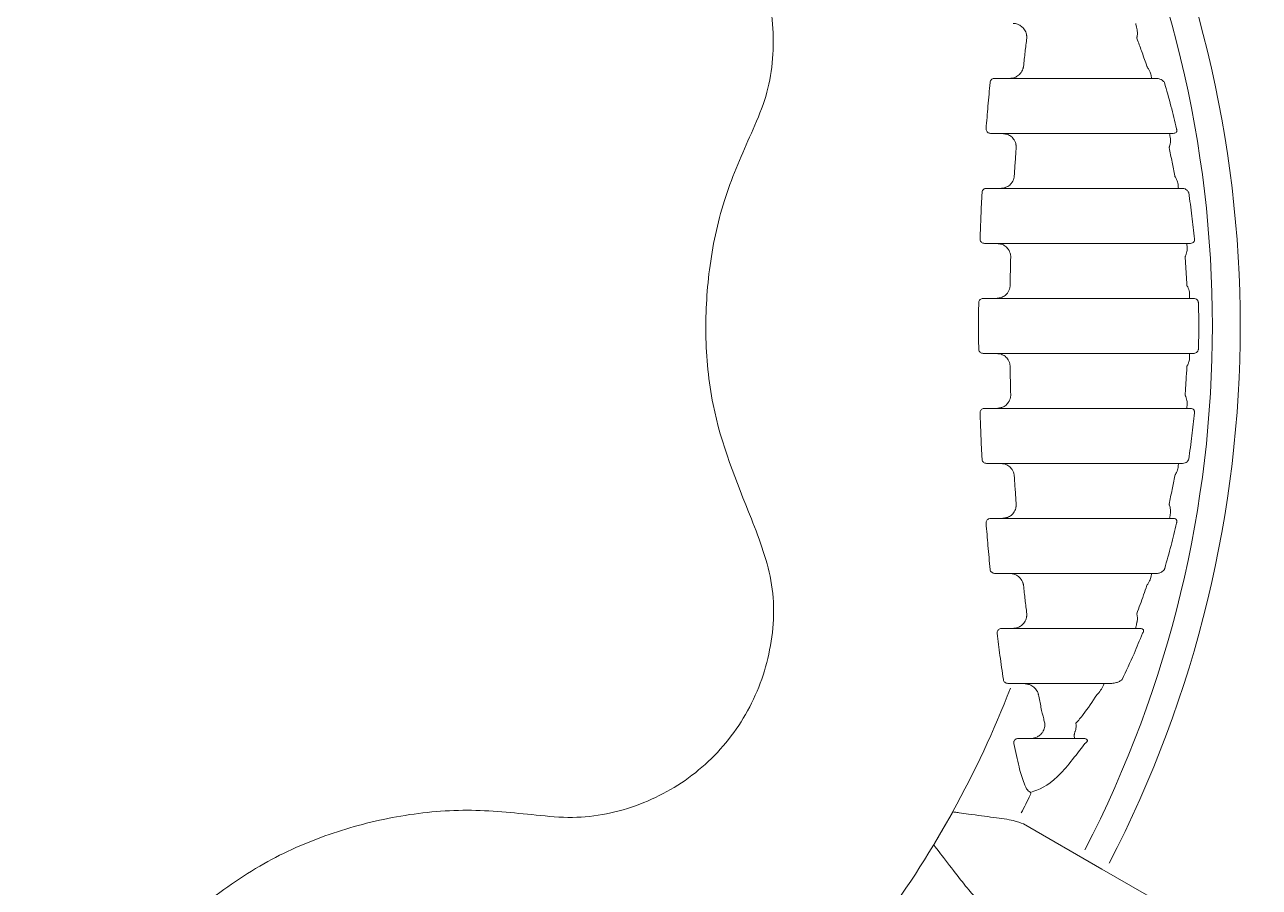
# Model space of a CAD drawing. Extents: x 1075 to 1144, y 510 to 635.
# Drawn here: x 1111.396 to 1112.799, y 579.728 to 580.708 of the extents above; entities that cross this region are included whole.
import ezdxf

# ---------------------------------------------------------------- set-up
doc = ezdxf.new("R2010")
doc.units = 0
doc.header["$MEASUREMENT"] = 0
doc.layers.add('1', color=4, linetype='Continuous')

# ---------------------------------------------------------------- blocks, each defined once
blk = doc.blocks.new('FROG')
at = {"layer": '1', "color": 3, "lineweight": 5}
for p, q in [((1.0565, -0.2188), (1.0428, -0.2188)), ((1.0646, -0.2813), (1.2258, -0.2813)), ((1.0683, -0.3438), (1.0553, -0.3438)), ((1.081, -0.4063), (1.1721, -0.4063)), ((1.1387, -0.4688), (1.088, -0.4688)), ((0.9891, -0.571), (0.9991, -0.5537)), ((0.9791, -0.5883), (0.9891, -0.571)), ((1.0802, -0.5659), (1.1692, -0.6173)), ((1.1692, -0.6173), (1.2528, -0.6656))]:
    blk.add_line(p, q, dxfattribs=at)
at = {"layer": '1', "color": 3, "lineweight": 5, "flags": 128}
for points in [[(1.0646, 0.2812), (1.0624, 0.2812), (1.0603, 0.2812), (1.0581, 0.2812), (1.056, 0.2812), (1.0538, 0.2812), (1.0517, 0.2812), (1.0495, 0.2812), (1.0474, 0.2812)], [(1.2258, 0.2812), (1.1917, 0.2812), (1.161, 0.2812), (1.1342, 0.2812), (1.1115, 0.2812), (1.093, 0.2812), (1.0789, 0.2812), (1.0694, 0.2812), (1.0646, 0.2812)], [(1.0428, 0.2187), (1.0445, 0.2187), (1.0462, 0.2187), (1.0479, 0.2187), (1.0496, 0.2187), (1.0513, 0.2187), (1.0531, 0.2187), (1.0548, 0.2187), (1.0565, 0.2187)], [(1.0565, 0.2187), (1.0614, 0.2187), (1.0721, 0.2187), (1.0884, 0.2187), (1.1102, 0.2187), (1.1372, 0.2187), (1.1691, 0.2187), (1.2056, 0.2187), (1.2462, 0.2187)], [(1.0543, 0.1562), (1.0523, 0.1562), (1.0503, 0.1562), (1.0483, 0.1562), (1.0462, 0.1562), (1.0442, 0.1562), (1.0422, 0.1562), (1.0401, 0.1562), (1.0381, 0.1562)], [(1.2562, 0.1562), (1.2128, 0.1562), (1.1738, 0.1562), (1.1397, 0.1562), (1.1109, 0.1562), (1.0877, 0.1562), (1.0704, 0.1562), (1.0593, 0.1562), (1.0543, 0.1562)], [(1.0359, 0.0937), (1.0377, 0.0937), (1.0395, 0.0937), (1.0413, 0.0937), (1.0431, 0.0937), (1.0449, 0.0937), (1.0467, 0.0937), (1.0485, 0.0937), (1.0504, 0.0937)], [(1.0504, 0.0937), (1.0552, 0.0937), (1.0669, 0.0937), (1.0853, 0.0937), (1.1101, 0.0937), (1.1409, 0.0937), (1.1775, 0.0937), (1.2193, 0.0937), (1.2658, 0.0937)], [(1.0496, 0.0312), (1.0477, 0.0312), (1.0458, 0.0312), (1.0439, 0.0312), (1.042, 0.0312), (1.0401, 0.0312), (1.0382, 0.0312), (1.0362, 0.0312), (1.0343, 0.0312)], [(1.269, 0.0312), (1.2216, 0.0312), (1.179, 0.0312), (1.1417, 0.0312), (1.1102, 0.0312), (1.085, 0.0312), (1.0664, 0.0312), (1.0545, 0.0312), (1.0496, 0.0312)], [(1.0343, -0.0313), (1.0362, -0.0313), (1.0382, -0.0313), (1.0401, -0.0313), (1.042, -0.0313), (1.0439, -0.0313), (1.0458, -0.0313), (1.0477, -0.0313), (1.0496, -0.0313)], [(1.0496, -0.0313), (1.0545, -0.0313), (1.0664, -0.0313), (1.085, -0.0313), (1.1102, -0.0313), (1.1417, -0.0313), (1.179, -0.0313), (1.2216, -0.0313), (1.269, -0.0313)], [(1.0504, -0.0938), (1.0485, -0.0938), (1.0467, -0.0938), (1.0449, -0.0938), (1.0431, -0.0938), (1.0413, -0.0938), (1.0395, -0.0938), (1.0377, -0.0938), (1.0359, -0.0938)], [(1.2658, -0.0938), (1.2193, -0.0938), (1.1775, -0.0938), (1.1409, -0.0938), (1.1101, -0.0938), (1.0853, -0.0938), (1.0669, -0.0938), (1.0552, -0.0938), (1.0504, -0.0938)], [(1.0381, -0.1563), (1.0401, -0.1563), (1.0422, -0.1563), (1.0442, -0.1563), (1.0462, -0.1563), (1.0483, -0.1563), (1.0503, -0.1563), (1.0523, -0.1563), (1.0543, -0.1563)], [(1.0543, -0.1563), (1.0593, -0.1563), (1.0704, -0.1563), (1.0877, -0.1563), (1.1109, -0.1563), (1.1397, -0.1563), (1.1738, -0.1563), (1.2128, -0.1563), (1.2562, -0.1563)], [(1.2462, -0.2188), (1.2056, -0.2188), (1.1691, -0.2188), (1.1372, -0.2188), (1.1102, -0.2188), (1.0884, -0.2188), (1.0721, -0.2188), (1.0614, -0.2188), (1.0565, -0.2188)], [(1.0474, -0.2813), (1.0495, -0.2813), (1.0517, -0.2813), (1.0538, -0.2813), (1.056, -0.2813), (1.0581, -0.2813), (1.0603, -0.2813), (1.0624, -0.2813), (1.0646, -0.2813)], [(1.2077, -0.3438), (1.1785, -0.3438), (1.1523, -0.3438), (1.1293, -0.3438), (1.1098, -0.3438), (1.0938, -0.3438), (1.0815, -0.3438), (1.073, -0.3438), (1.0683, -0.3438)], [(1.0625, -0.4063), (1.0627, -0.4063), (1.0628, -0.4063), (1.063, -0.4063), (1.0632, -0.4063), (1.0634, -0.4063), (1.0636, -0.4063), (1.0637, -0.4063), (1.0639, -0.4063)]]:
    blk.add_lwpolyline(points, dxfattribs=at)
at = {"layer": '1', "linetype": 'Continuous', "lineweight": 15}
for radius in [1.995, 1.9325, 1.8575]:
    blk.add_circle((0, 0), radius, dxfattribs=at)
at = {"layer": '1', "color": 3, "lineweight": 5}
for centre, radius, start, end in [((0, 0), 1.3265, 332.5926, 27.4074), ((0, 0), 1.2949, 332.6358, 27.3642), ((0, 0), 1.1421, 331.1102, 338.8661), ((1.0833, -0.531), 0.00511, 335.0351, 10.0131), ((0, 0), 1.2115, 332.8159, 333.8926), ((0, 0), 1.1421, 330, 331.1102), ((0, 0), 1.1421, 328.8898, 330), ((0, 0), 1.1421, 321.1339, 328.8898)]:
    blk.add_arc(centre, radius, start, end, dxfattribs=at)
for points, knots in [([(0.5263, 0.5559), (0.5528, 0.5573), (0.6059, 0.5601), (0.6816, 0.5305), (0.7432, 0.4793), (0.7841, 0.4107), (0.7999, 0.3332), (0.7921, 0.2671), (0.7764, 0.2313), (0.771, 0.2191)], [0, 0, 0, 0, 0.1556067, 0.3112735, 0.4654261, 0.6177592, 0.7693142, 0.9214506, 1, 1, 1, 1]), ([(1.0683, 0.3437), (1.0701, 0.3436), (1.0724, 0.3434), (1.0744, 0.3425), (1.0749, 0.3423)], [0, 0, 0, 0, 0.78289, 1, 1, 1, 1]), ([(1.0749, 0.3423), (1.0763, 0.3415), (1.0793, 0.3397), (1.0825, 0.3353), (1.0836, 0.3316), (1.0839, 0.3291), (1.0839, 0.3283), (1.0839, 0.3276), (1.0839, 0.3273), (1.0839, 0.3271), (1.0839, 0.3271)], [0, 0, 0, 0, 0.242249, 0.522442, 0.830192, 0.872289, 0.947376, 0.978143, 0.992366, 1, 1, 1, 1]), ([(1.2093, 0.3364), (1.209, 0.3375), (1.2084, 0.3402), (1.2079, 0.3428), (1.2077, 0.3437), (1.2077, 0.3437), (1.2077, 0.3437)], [0, 0, 0, 0, 0.226109, 0.531949, 0.906264, 1, 1, 1, 1]), ([(1.0839, 0.3271), (1.0833, 0.3218), (1.082, 0.3111), (1.0808, 0.3003), (1.0802, 0.2948)], [0, 0, 0, 0, 0.490054, 1, 1, 1, 1]), ([(1.2088, 0.3271), (1.2088, 0.3271), (1.2088, 0.3272), (1.2089, 0.3273), (1.2089, 0.3276), (1.2091, 0.3282), (1.2094, 0.3294), (1.2098, 0.3323), (1.2095, 0.3347), (1.2093, 0.3364)], [0, 0, 0, 0, 0.01629, 0.019422, 0.044574, 0.093669, 0.197476, 0.422533, 1, 1, 1, 1]), ([(1.2205, 0.2948), (1.2186, 0.3001), (1.2152, 0.3102), (1.2112, 0.3209), (1.2091, 0.3263), (1.2088, 0.3271)], [0, 0, 0, 0, 0.486631, 0.920248, 1, 1, 1, 1]), ([(1.0802, 0.2948), (1.0802, 0.2947), (1.0802, 0.2946), (1.0801, 0.2944), (1.08, 0.2938), (1.0798, 0.293), (1.079, 0.2905), (1.077, 0.2869), (1.0729, 0.2832), (1.0695, 0.2821), (1.068, 0.2816)], [0, 0, 0, 0, 0.007207, 0.016451, 0.041404, 0.10491, 0.160821, 0.491889, 0.772109, 1, 1, 1, 1]), ([(1.225, 0.2859), (1.2244, 0.2876), (1.2236, 0.2899), (1.2218, 0.2928), (1.2211, 0.2939), (1.2207, 0.2944), (1.2206, 0.2946), (1.2205, 0.2947), (1.2205, 0.2948)], [0, 0, 0, 0, 0.627683, 0.822887, 0.934548, 0.975623, 0.988935, 1, 1, 1, 1]), ([(1.0474, 0.2812), (1.0471, 0.2812), (1.0463, 0.2812), (1.045, 0.2808), (1.0436, 0.2798), (1.0426, 0.2784), (1.0424, 0.2773), (1.0423, 0.2767)], [0, 0, 0, 0, 0.1003278, 0.3457949, 0.5765626, 0.7923398, 1, 1, 1, 1]), ([(1.2258, 0.2812), (1.2258, 0.2814), (1.2257, 0.2817), (1.2254, 0.2835), (1.2251, 0.2851), (1.225, 0.2859)], [0, 0, 0, 0, 0.450302, 0.712062, 1, 1, 1, 1]), ([(1.2315, 0.2812), (1.2327, 0.2811), (1.2348, 0.2809), (1.2375, 0.2794), (1.2392, 0.2781), (1.24, 0.2771), (1.2403, 0.2767)], [0, 0, 0, 0, 0.445011, 0.736713, 0.907241, 1, 1, 1, 1]), ([(1.0423, 0.2767), (1.0414, 0.2677), (1.0398, 0.2502), (1.0384, 0.2327), (1.0377, 0.2241)], [0, 0, 0, 0, 0.514173, 1, 1, 1, 1]), ([(1.2541, 0.2241), (1.252, 0.2327), (1.2478, 0.2505), (1.2428, 0.2677), (1.2403, 0.2767)], [0, 0, 0, 0, 0.48116, 1, 1, 1, 1]), ([(0.771, 0.2191), (0.7605, 0.1954), (0.7391, 0.1474), (0.7221, 0.0697), (0.7173, -0.01), (0.7264, -0.1093), (0.7538, -0.1766), (0.771, -0.2191)], [0, 0, 0, 0, 0.1719605, 0.3488403, 0.5208258, 0.6978835, 1, 1, 1, 1]), ([(1.0377, 0.2241), (1.0377, 0.2237), (1.0377, 0.2227), (1.0383, 0.2211), (1.0395, 0.2198), (1.041, 0.2189), (1.0422, 0.2188), (1.0428, 0.2187)], [0, 0, 0, 0, 0.154867, 0.346182, 0.551679, 0.772292, 1, 1, 1, 1]), ([(1.0621, 0.2177), (1.0636, 0.2169), (1.0666, 0.2154), (1.0701, 0.2111), (1.0714, 0.2075), (1.0718, 0.205), (1.0719, 0.2041), (1.0719, 0.2033), (1.0719, 0.2029), (1.0719, 0.2028), (1.0719, 0.2027)], [0, 0, 0, 0, 0.233284, 0.504838, 0.830341, 0.851053, 0.93952, 0.975141, 0.992554, 1, 1, 1, 1]), ([(1.2456, 0.2027), (1.2457, 0.2028), (1.2457, 0.2029), (1.2458, 0.2031), (1.246, 0.2036), (1.2464, 0.2048), (1.2467, 0.206), (1.2473, 0.2088), (1.2472, 0.2108), (1.2471, 0.2126)], [0, 0, 0, 0, 0.013902, 0.030509, 0.069887, 0.160693, 0.377211, 0.424671, 1, 1, 1, 1]), ([(1.2471, 0.2126), (1.247, 0.2138), (1.2465, 0.2167), (1.2463, 0.2185), (1.2462, 0.2187), (1.2462, 0.2187)], [0, 0, 0, 0, 0.3256368, 0.7642472, 1, 1, 1, 1]), ([(1.2541, 0.2241), (1.2542, 0.2239), (1.2543, 0.2235), (1.2545, 0.2229), (1.2546, 0.2224), (1.2546, 0.2216), (1.2544, 0.2207), (1.2536, 0.2197), (1.2522, 0.2189), (1.251, 0.2188), (1.2503, 0.2187)], [0, 0, 0, 0, 0.0653348, 0.0926033, 0.1507524, 0.1802076, 0.2725966, 0.4284906, 0.6905235, 1, 1, 1, 1]), ([(1.0719, 0.2027), (1.0715, 0.1974), (1.0708, 0.1866), (1.0701, 0.1758), (1.0697, 0.1704)], [0, 0, 0, 0, 0.493995, 1, 1, 1, 1]), ([(1.252, 0.1704), (1.251, 0.1757), (1.249, 0.1865), (1.2468, 0.1972), (1.2456, 0.2027)], [0, 0, 0, 0, 0.486072, 1, 1, 1, 1]), ([(1.0697, 0.1704), (1.0697, 0.1703), (1.0697, 0.1702), (1.0697, 0.1699), (1.0696, 0.1691), (1.0694, 0.1683), (1.0687, 0.1657), (1.0669, 0.1622), (1.0628, 0.1584), (1.0596, 0.1573), (1.0581, 0.1567)], [0, 0, 0, 0, 0.007194, 0.022061, 0.055115, 0.139257, 0.164125, 0.504906, 0.775355, 1, 1, 1, 1]), ([(1.2558, 0.1609), (1.2554, 0.1626), (1.2549, 0.1652), (1.2532, 0.1683), (1.2524, 0.1697), (1.2521, 0.1702), (1.252, 0.1703), (1.252, 0.1704)], [0, 0, 0, 0, 0.600722, 0.85241, 0.94324, 0.988484, 1, 1, 1, 1]), ([(1.0381, 0.1562), (1.0378, 0.1562), (1.0369, 0.1562), (1.0355, 0.1557), (1.0342, 0.1546), (1.0333, 0.1532), (1.0331, 0.1521), (1.0331, 0.1515)], [0, 0, 0, 0, 0.135652, 0.369951, 0.590201, 0.798201, 1, 1, 1, 1]), ([(1.2562, 0.1562), (1.2562, 0.1565), (1.2562, 0.1568), (1.256, 0.1586), (1.2559, 0.1599), (1.2558, 0.1609)], [0, 0, 0, 0, 0.503202, 0.660926, 1, 1, 1, 1]), ([(1.2609, 0.1562), (1.2619, 0.1561), (1.2635, 0.156), (1.2656, 0.1547), (1.267, 0.1534), (1.2677, 0.1522), (1.2679, 0.1516), (1.2679, 0.1515)], [0, 0, 0, 0, 0.404821, 0.682834, 0.858376, 0.974422, 1, 1, 1, 1]), ([(1.0331, 0.1515), (1.0326, 0.1426), (1.0318, 0.1251), (1.0311, 0.1076), (1.0308, 0.0989)], [0, 0, 0, 0, 0.507083, 1, 1, 1, 1]), ([(1.2745, 0.0989), (1.2736, 0.1076), (1.2718, 0.1252), (1.2692, 0.1426), (1.2679, 0.1515)], [0, 0, 0, 0, 0.490869, 1, 1, 1, 1]), ([(1.0308, 0.0989), (1.0308, 0.0985), (1.0309, 0.0976), (1.0314, 0.0961), (1.0326, 0.0948), (1.0341, 0.0939), (1.0353, 0.0938), (1.0359, 0.0937)], [0, 0, 0, 0, 0.130358, 0.329387, 0.542405, 0.768395, 1, 1, 1, 1]), ([(1.2745, 0.0989), (1.2745, 0.0987), (1.2746, 0.0982), (1.2746, 0.0975), (1.2745, 0.097), (1.2742, 0.0961), (1.2736, 0.0951), (1.2721, 0.0941), (1.2708, 0.0938), (1.2699, 0.0938), (1.2698, 0.0937)], [0, 0, 0, 0, 0.059752, 0.097656, 0.174116, 0.201755, 0.35401, 0.593719, 0.95746, 1, 1, 1, 1]), ([(1.0552, 0.0929), (1.0567, 0.0923), (1.0598, 0.0909), (1.0635, 0.0868), (1.065, 0.0833), (1.0655, 0.0807), (1.0656, 0.0798), (1.0657, 0.0789), (1.0657, 0.0786), (1.0657, 0.0784), (1.0657, 0.0784)], [0, 0, 0, 0, 0.227552, 0.494546, 0.831634, 0.841601, 0.936441, 0.97413, 0.992693, 1, 1, 1, 1]), ([(1.2638, 0.0784), (1.2638, 0.0784), (1.2639, 0.0785), (1.264, 0.0788), (1.2642, 0.0793), (1.2648, 0.0808), (1.266, 0.0841), (1.2661, 0.0866), (1.2662, 0.0884)], [0, 0, 0, 0, 0.012662, 0.030168, 0.072648, 0.176036, 0.443331, 1, 1, 1, 1]), ([(1.2662, 0.0884), (1.2661, 0.0898), (1.2659, 0.0925), (1.2658, 0.0936), (1.2658, 0.0937), (1.2658, 0.0937)], [0, 0, 0, 0, 0.436987, 0.872345, 1, 1, 1, 1]), ([(1.0657, 0.0784), (1.0655, 0.073), (1.0653, 0.0622), (1.0651, 0.0514), (1.065, 0.046)], [0, 0, 0, 0, 0.497992, 1, 1, 1, 1]), ([(1.2658, 0.046), (1.2656, 0.0514), (1.265, 0.0622), (1.2642, 0.0729), (1.2638, 0.0784)], [0, 0, 0, 0, 0.4958076, 1, 1, 1, 1]), ([(1.065, 0.046), (1.065, 0.046), (1.065, 0.0458), (1.0649, 0.0455), (1.0649, 0.0446), (1.0647, 0.0438), (1.0641, 0.0411), (1.0625, 0.0376), (1.0586, 0.0337), (1.0554, 0.0324), (1.0539, 0.0319)], [0, 0, 0, 0, 0.007232, 0.025014, 0.061981, 0.155769, 0.166488, 0.508868, 0.775327, 1, 1, 1, 1]), ([(1.269, 0.0361), (1.2688, 0.0378), (1.2685, 0.0403), (1.2671, 0.0436), (1.2663, 0.0451), (1.266, 0.0456), (1.2659, 0.0459), (1.2658, 0.046), (1.2658, 0.046)], [0, 0, 0, 0, 0.544951, 0.827779, 0.931592, 0.972639, 0.988044, 1, 1, 1, 1]), ([(1.0343, 0.0312), (1.0339, 0.0312), (1.033, 0.0312), (1.0315, 0.0305), (1.0303, 0.0294), (1.0295, 0.028), (1.0294, 0.0268), (1.0293, 0.0263)], [0, 0, 0, 0, 0.168533, 0.392708, 0.603301, 0.803874, 1, 1, 1, 1]), ([(1.269, 0.0312), (1.269, 0.0315), (1.269, 0.0318), (1.269, 0.0336), (1.269, 0.035), (1.269, 0.0361)], [0, 0, 0, 0, 0.512984, 0.610792, 1, 1, 1, 1]), ([(1.2732, 0.0312), (1.2741, 0.0312), (1.2755, 0.031), (1.2773, 0.0299), (1.2783, 0.0287), (1.2787, 0.0277), (1.2789, 0.027), (1.279, 0.0266), (1.279, 0.0263)], [0, 0, 0, 0, 0.391571, 0.648181, 0.817621, 0.899957, 0.934165, 1, 1, 1, 1]), ([(1.0293, 0.0263), (1.0292, 0.0175), (1.0291, 0), (1.0292, -0.0175), (1.0293, -0.0263)], [0, 0, 0, 0, 0.5, 1, 1, 1, 1]), ([(1.279, -0.0263), (1.2792, -0.0175), (1.2795, 0), (1.2792, 0.0175), (1.279, 0.0263)], [0, 0, 0, 0, 0.500627, 1, 1, 1, 1]), ([(1.0293, -0.0263), (1.0293, -0.0266), (1.0294, -0.0274), (1.0299, -0.0288), (1.0311, -0.0302), (1.0326, -0.0311), (1.0337, -0.0312), (1.0343, -0.0313)], [0, 0, 0, 0, 0.1035299, 0.3097443, 0.5306025, 0.7630784, 1, 1, 1, 1]), ([(1.279, -0.0263), (1.279, -0.0266), (1.2789, -0.0271), (1.2786, -0.0279), (1.278, -0.0291), (1.2767, -0.0303), (1.275, -0.0311), (1.2738, -0.0312), (1.2732, -0.0313)], [0, 0, 0, 0, 0.065695, 0.107777, 0.230146, 0.43261, 0.742568, 1, 1, 1, 1]), ([(1.0539, -0.0319), (1.0554, -0.0324), (1.0586, -0.0337), (1.0625, -0.0376), (1.0641, -0.0411), (1.0647, -0.0438), (1.0649, -0.0446), (1.0649, -0.0455), (1.065, -0.0458), (1.065, -0.046), (1.065, -0.046)], [0, 0, 0, 0, 0.224674, 0.491133, 0.833514, 0.844232, 0.938018, 0.974988, 0.992769, 1, 1, 1, 1]), ([(1.2658, -0.046), (1.2658, -0.046), (1.2659, -0.0459), (1.266, -0.0456), (1.2664, -0.045), (1.2672, -0.0434), (1.2685, -0.0401), (1.2688, -0.0377), (1.269, -0.0361)], [0, 0, 0, 0, 0.0119508, 0.0292402, 0.0731251, 0.1843194, 0.4918602, 1, 1, 1, 1]), ([(1.269, -0.0361), (1.269, -0.0348), (1.269, -0.032), (1.269, -0.0315), (1.269, -0.0313)], [0, 0, 0, 0, 0.442973, 1, 1, 1, 1]), ([(1.065, -0.046), (1.0651, -0.0514), (1.0653, -0.0622), (1.0655, -0.073), (1.0657, -0.0784)], [0, 0, 0, 0, 0.5020085, 1, 1, 1, 1]), ([(1.2638, -0.0784), (1.2642, -0.0729), (1.265, -0.0621), (1.2656, -0.0513), (1.2658, -0.046)], [0, 0, 0, 0, 0.506821, 1, 1, 1, 1]), ([(1.0657, -0.0784), (1.0657, -0.0784), (1.0657, -0.0786), (1.0657, -0.0789), (1.0656, -0.0798), (1.0655, -0.0807), (1.065, -0.0833), (1.0635, -0.0868), (1.0598, -0.0909), (1.0567, -0.0923), (1.0552, -0.0929)], [0, 0, 0, 0, 0.007306, 0.02587, 0.063559, 0.1584, 0.168364, 0.505454, 0.772446, 1, 1, 1, 1]), ([(1.2662, -0.0884), (1.2661, -0.0867), (1.266, -0.0842), (1.2649, -0.081), (1.2643, -0.0794), (1.264, -0.0788), (1.2639, -0.0785), (1.2638, -0.0784), (1.2638, -0.0784)], [0, 0, 0, 0, 0.525942, 0.813042, 0.922914, 0.967992, 0.987341, 1, 1, 1, 1]), ([(1.0359, -0.0938), (1.0354, -0.0938), (1.0343, -0.0939), (1.0329, -0.0946), (1.0317, -0.0958), (1.0309, -0.0973), (1.0309, -0.0984), (1.0308, -0.0989)], [0, 0, 0, 0, 0.200279, 0.4148, 0.61609, 0.809394, 1, 1, 1, 1]), ([(1.2658, -0.0938), (1.2658, -0.0935), (1.2658, -0.0933), (1.266, -0.0914), (1.2661, -0.0897), (1.2662, -0.0884)], [0, 0, 0, 0, 0.493978, 0.577794, 1, 1, 1, 1]), ([(1.2698, -0.0938), (1.2707, -0.0938), (1.272, -0.094), (1.2735, -0.095), (1.2742, -0.0961), (1.2745, -0.097), (1.2746, -0.0976), (1.2746, -0.0982), (1.2745, -0.0987), (1.2745, -0.0989), (1.2745, -0.0989)], [0, 0, 0, 0, 0.394975, 0.626742, 0.783149, 0.854406, 0.892434, 0.952556, 0.993547, 1, 1, 1, 1]), ([(1.0308, -0.0989), (1.0311, -0.1076), (1.0318, -0.1251), (1.0326, -0.1426), (1.0331, -0.1515)], [0, 0, 0, 0, 0.492917, 1, 1, 1, 1]), ([(1.2679, -0.1515), (1.2692, -0.1426), (1.2718, -0.1252), (1.2736, -0.1075), (1.2745, -0.0989)], [0, 0, 0, 0, 0.510622, 1, 1, 1, 1]), ([(1.0331, -0.1515), (1.0331, -0.1517), (1.0331, -0.1525), (1.0337, -0.1538), (1.0348, -0.1552), (1.0364, -0.1561), (1.0375, -0.1562), (1.0381, -0.1563)], [0, 0, 0, 0, 0.073773, 0.28687, 0.516161, 0.756326, 1, 1, 1, 1]), ([(1.2679, -0.1515), (1.2678, -0.1519), (1.2676, -0.1524), (1.2669, -0.1534), (1.2658, -0.1546), (1.2636, -0.1559), (1.2619, -0.1561), (1.2609, -0.1563)], [0, 0, 0, 0, 0.0895922, 0.1233174, 0.2998941, 0.5805984, 1, 1, 1, 1]), ([(1.0581, -0.1567), (1.0596, -0.1573), (1.0628, -0.1584), (1.0669, -0.1622), (1.0687, -0.1657), (1.0694, -0.1683), (1.0696, -0.1691), (1.0697, -0.1699), (1.0697, -0.1702), (1.0697, -0.1703), (1.0697, -0.1704)], [0, 0, 0, 0, 0.224645, 0.495094, 0.835876, 0.860745, 0.944888, 0.977938, 0.992808, 1, 1, 1, 1]), ([(1.252, -0.1704), (1.252, -0.1703), (1.2521, -0.1702), (1.2524, -0.1697), (1.2531, -0.1685), (1.2548, -0.1653), (1.2554, -0.1627), (1.2558, -0.1609)], [0, 0, 0, 0, 0.011521, 0.052687, 0.136863, 0.36761, 1, 1, 1, 1]), ([(1.2558, -0.1609), (1.256, -0.1594), (1.2562, -0.1567), (1.2562, -0.1564), (1.2562, -0.1563)], [0, 0, 0, 0, 0.5683904, 1, 1, 1, 1]), ([(1.0697, -0.1704), (1.0701, -0.1758), (1.0708, -0.1866), (1.0715, -0.1974), (1.0719, -0.2027)], [0, 0, 0, 0, 0.506006, 1, 1, 1, 1]), ([(1.2456, -0.2027), (1.2468, -0.1972), (1.249, -0.1865), (1.251, -0.1756), (1.252, -0.1704)], [0, 0, 0, 0, 0.5177675, 1, 1, 1, 1]), ([(1.0719, -0.2027), (1.0719, -0.2028), (1.0719, -0.2029), (1.0719, -0.2033), (1.0719, -0.2041), (1.0718, -0.205), (1.0714, -0.2075), (1.0701, -0.2111), (1.0666, -0.2154), (1.0636, -0.2169), (1.0621, -0.2177)], [0, 0, 0, 0, 0.007446, 0.024858, 0.06048, 0.148946, 0.169659, 0.495163, 0.766714, 1, 1, 1, 1]), ([(1.2471, -0.2126), (1.2472, -0.2109), (1.2473, -0.2084), (1.2465, -0.2053), (1.246, -0.2038), (1.2458, -0.2032), (1.2457, -0.2029), (1.2457, -0.2028), (1.2456, -0.2027)], [0, 0, 0, 0, 0.5304209, 0.8027698, 0.9144248, 0.9626555, 0.9861068, 1, 1, 1, 1]), ([(0.771, -0.2191), (0.7805, -0.2437), (0.7995, -0.293), (0.7949, -0.3738), (0.7658, -0.4479), (0.7138, -0.5081), (0.6454, -0.5475), (0.5797, -0.5612), (0.5401, -0.5573), (0.5263, -0.5559)], [0, 0, 0, 0, 0.154347, 0.308755, 0.461708, 0.613407, 0.765153, 0.918207, 1, 1, 1, 1]), ([(1.0428, -0.2188), (1.0422, -0.2188), (1.041, -0.2189), (1.0396, -0.2198), (1.0384, -0.221), (1.0377, -0.2225), (1.0377, -0.2236), (1.0377, -0.2241)], [0, 0, 0, 0, 0.232134, 0.436961, 0.628874, 0.814865, 1, 1, 1, 1]), ([(1.0377, -0.2241), (1.0384, -0.2327), (1.0398, -0.2502), (1.0414, -0.2677), (1.0423, -0.2767)], [0, 0, 0, 0, 0.485827, 1, 1, 1, 1]), ([(1.2403, -0.2767), (1.2404, -0.2763), (1.243, -0.2674), (1.2479, -0.25), (1.252, -0.2326), (1.2541, -0.2241)], [0, 0, 0, 0, 0.023441, 0.520828, 1, 1, 1, 1]), ([(1.2462, -0.2188), (1.2462, -0.2185), (1.2463, -0.2183), (1.2466, -0.2164), (1.2468, -0.2148), (1.2471, -0.213), (1.2471, -0.2126)], [0, 0, 0, 0, 0.451807, 0.56957, 0.892087, 1, 1, 1, 1]), ([(1.2503, -0.2188), (1.2512, -0.2188), (1.2525, -0.2189), (1.2539, -0.22), (1.2544, -0.2209), (1.2546, -0.2217), (1.2546, -0.2223), (1.2545, -0.2229), (1.2543, -0.2235), (1.2542, -0.2239), (1.2541, -0.2241)], [0, 0, 0, 0, 0.4187617, 0.6152643, 0.7533616, 0.8189054, 0.8477045, 0.9059224, 0.9367842, 1, 1, 1, 1]), ([(1.0423, -0.2767), (1.0423, -0.2768), (1.0423, -0.2775), (1.0428, -0.2788), (1.044, -0.2801), (1.0456, -0.2811), (1.0468, -0.2812), (1.0474, -0.2813)], [0, 0, 0, 0, 0.0400664, 0.2597841, 0.4984827, 0.7478881, 1, 1, 1, 1]), ([(1.2403, -0.2767), (1.2399, -0.2772), (1.2387, -0.2787), (1.2364, -0.2801), (1.2339, -0.2811), (1.2321, -0.2812), (1.2315, -0.2813)], [0, 0, 0, 0, 0.1447437, 0.3782428, 0.7616853, 1, 1, 1, 1]), ([(1.068, -0.2816), (1.0695, -0.2821), (1.0729, -0.2832), (1.077, -0.2869), (1.079, -0.2905), (1.0798, -0.293), (1.08, -0.2938), (1.0801, -0.2944), (1.0802, -0.2946), (1.0802, -0.2947), (1.0802, -0.2948)], [0, 0, 0, 0, 0.2278908, 0.5081103, 0.839179, 0.8950917, 0.9585973, 0.9835495, 0.9927928, 1, 1, 1, 1]), ([(1.2205, -0.2948), (1.2205, -0.2947), (1.2206, -0.2946), (1.2207, -0.2944), (1.2212, -0.2937), (1.2219, -0.2927), (1.2237, -0.2898), (1.2244, -0.2876), (1.225, -0.2859)], [0, 0, 0, 0, 0.011064, 0.029247, 0.078573, 0.213438, 0.372329, 1, 1, 1, 1]), ([(1.225, -0.2859), (1.2252, -0.2847), (1.2255, -0.2828), (1.2258, -0.2815), (1.2258, -0.2813), (1.2258, -0.2813)], [0, 0, 0, 0, 0.45093, 0.68803, 1, 1, 1, 1]), ([(1.0802, -0.2948), (1.0808, -0.3003), (1.082, -0.3111), (1.0833, -0.3218), (1.0839, -0.3271)], [0, 0, 0, 0, 0.509951, 1, 1, 1, 1]), ([(1.2088, -0.3271), (1.2101, -0.3236), (1.2142, -0.3131), (1.218, -0.3021), (1.2205, -0.2948)], [0, 0, 0, 0, 0.332589, 1, 1, 1, 1]), ([(1.0839, -0.3271), (1.0839, -0.3271), (1.0839, -0.3273), (1.0839, -0.3276), (1.0839, -0.3283), (1.0839, -0.3291), (1.0836, -0.3316), (1.0825, -0.3353), (1.0793, -0.3397), (1.0763, -0.3415), (1.0749, -0.3423)], [0, 0, 0, 0, 0.007633, 0.021857, 0.052622, 0.12771, 0.169808, 0.477558, 0.757749, 1, 1, 1, 1]), ([(1.2077, -0.3438), (1.2077, -0.3435), (1.2078, -0.3431), (1.2084, -0.3401), (1.2089, -0.338), (1.2092, -0.3367), (1.2093, -0.3364)], [0, 0, 0, 0, 0.512369, 0.752148, 0.947489, 1, 1, 1, 1]), ([(1.2093, -0.3364), (1.2095, -0.3347), (1.2098, -0.3323), (1.2094, -0.3294), (1.2091, -0.3282), (1.2089, -0.3276), (1.2089, -0.3273), (1.2088, -0.3272), (1.2088, -0.3271), (1.2088, -0.3271)], [0, 0, 0, 0, 0.577471, 0.802521, 0.906331, 0.955427, 0.980575, 0.983706, 1, 1, 1, 1]), ([(1.0502, -0.3493), (1.0502, -0.3488), (1.0502, -0.3477), (1.0508, -0.3462), (1.0518, -0.3449), (1.0533, -0.3441), (1.0545, -0.3438), (1.0551, -0.3438), (1.0553, -0.3438)], [0, 0, 0, 0, 0.179454, 0.357644, 0.539441, 0.733845, 0.946289, 1, 1, 1, 1]), ([(1.0502, -0.3493), (1.0513, -0.3577), (1.0535, -0.3753), (1.056, -0.3928), (1.0573, -0.4019)], [0, 0, 0, 0, 0.4787278, 1, 1, 1, 1]), ([(1.0749, -0.3423), (1.0732, -0.3429), (1.0711, -0.3437), (1.0688, -0.3437), (1.0683, -0.3438)], [0, 0, 0, 0, 0.784639, 1, 1, 1, 1]), ([(1.1922, -0.4019), (1.1968, -0.3923), (1.2048, -0.3754), (1.2122, -0.3571), (1.2154, -0.3493)], [0, 0, 0, 0, 0.5726948, 1, 1, 1, 1]), ([(1.2154, -0.3493), (1.2155, -0.3491), (1.2159, -0.3487), (1.2163, -0.348), (1.2166, -0.3473), (1.2167, -0.3468), (1.2167, -0.3464), (1.2166, -0.3456), (1.216, -0.3448), (1.2146, -0.3439), (1.2133, -0.3438), (1.2124, -0.3438)], [0, 0, 0, 0, 0.067786, 0.136986, 0.166253, 0.202694, 0.230364, 0.273069, 0.419118, 0.58725, 1, 1, 1, 1]), ([(1.0625, -0.4063), (1.0619, -0.4062), (1.0606, -0.4061), (1.059, -0.4051), (1.0577, -0.4037), (1.0574, -0.4025), (1.0573, -0.4019)], [0, 0, 0, 0, 0.262971, 0.523837, 0.773366, 1, 1, 1, 1]), ([(1.1696, -0.4112), (1.1705, -0.409), (1.1717, -0.4065), (1.172, -0.4063), (1.1721, -0.4063)], [0, 0, 0, 0, 0.825034, 1, 1, 1, 1]), ([(1.1805, -0.4063), (1.1822, -0.4061), (1.185, -0.4058), (1.189, -0.4043), (1.1912, -0.4027), (1.1922, -0.4019)], [0, 0, 0, 0, 0.47502, 0.772177, 1, 1, 1, 1]), ([(1.0872, -0.4075), (1.0889, -0.4084), (1.0924, -0.4103), (1.095, -0.4138), (1.0964, -0.4164), (1.0969, -0.4178), (1.0971, -0.4186), (1.0972, -0.419), (1.0973, -0.4191), (1.0973, -0.4191)], [0, 0, 0, 0, 0.332298, 0.671382, 0.812033, 0.930044, 0.973406, 0.991877, 1, 1, 1, 1]), ([(1.0973, -0.4191), (1.0982, -0.4239), (1.1, -0.4335), (1.1025, -0.4443), (1.104, -0.4499), (1.1045, -0.4515)], [0, 0, 0, 0, 0.420021, 0.836554, 1, 1, 1, 1]), ([(1.1398, -0.4515), (1.1426, -0.4483), (1.1502, -0.4394), (1.1584, -0.427), (1.1637, -0.4191)], [0, 0, 0, 0, 0.3618605, 1, 1, 1, 1]), ([(1.1637, -0.4191), (1.1637, -0.4191), (1.1638, -0.419), (1.164, -0.4188), (1.1642, -0.4186), (1.1648, -0.4179), (1.1671, -0.4154), (1.1685, -0.4131), (1.1696, -0.4112)], [0, 0, 0, 0, 0.009697, 0.029483, 0.083864, 0.092499, 0.26606, 1, 1, 1, 1]), ([(1.1021, -0.4615), (1.1014, -0.4624), (1.0996, -0.4647), (1.0953, -0.4675), (1.0912, -0.4687), (1.0885, -0.4687), (1.088, -0.4688)], [0, 0, 0, 0, 0.194273, 0.47568, 0.90861, 1, 1, 1, 1]), ([(1.1045, -0.4515), (1.1045, -0.4515), (1.1045, -0.4517), (1.1045, -0.4521), (1.1046, -0.4528), (1.1045, -0.4543), (1.1041, -0.4574), (1.1029, -0.4599), (1.1021, -0.4615)], [0, 0, 0, 0, 0.015545, 0.055943, 0.114096, 0.233965, 0.489695, 1, 1, 1, 1]), ([(1.1387, -0.4688), (1.1382, -0.4685), (1.1376, -0.4681), (1.1378, -0.4652), (1.138, -0.4638), (1.1384, -0.4624), (1.1388, -0.4609), (1.1391, -0.4602), (1.1392, -0.4598)], [0, 0, 0, 0, 0.62644, 0.744307, 0.828141, 0.921804, 0.962288, 1, 1, 1, 1]), ([(1.1392, -0.4598), (1.1396, -0.4581), (1.1403, -0.4555), (1.14, -0.4527), (1.1398, -0.4516), (1.1398, -0.4515)], [0, 0, 0, 0, 0.6010427, 0.9674392, 1, 1, 1, 1]), ([(1.0746, -0.4688), (1.0739, -0.4688), (1.0728, -0.4689), (1.0713, -0.4696), (1.0704, -0.4703), (1.0699, -0.4711), (1.0695, -0.4716), (1.0693, -0.4724), (1.0691, -0.4734), (1.0692, -0.4741), (1.0692, -0.4745)], [0, 0, 0, 0, 0.295559, 0.468434, 0.606587, 0.632237, 0.730366, 0.771998, 0.859385, 1, 1, 1, 1]), ([(1.0692, -0.4745), (1.0712, -0.4837), (1.0747, -0.5006), (1.08, -0.5185), (1.0846, -0.5285), (1.0871, -0.5295), (1.0883, -0.5301)], [0, 0, 0, 0, 0.34174, 0.631604, 0.815634, 1, 1, 1, 1]), ([(1.0883, -0.5301), (1.0977, -0.5268), (1.1145, -0.5208), (1.1392, -0.4887), (1.15, -0.4745)], [0, 0, 0, 0, 0.560332, 1, 1, 1, 1]), ([(1.1471, -0.4688), (1.148, -0.4688), (1.1497, -0.4689), (1.1516, -0.4694), (1.1526, -0.4703), (1.1528, -0.4708), (1.1528, -0.4712), (1.1528, -0.4715), (1.1527, -0.4718), (1.1525, -0.4721), (1.1524, -0.4724), (1.152, -0.4729), (1.1512, -0.4737), (1.1505, -0.4742), (1.15, -0.4745)], [0, 0, 0, 0, 0.304694, 0.597553, 0.685254, 0.736132, 0.754751, 0.766196, 0.779358, 0.793045, 0.80569, 0.820187, 0.874933, 1, 1, 1, 1]), ([(0.1451, -0.6596), (0.1089, -0.6835), (0.0366, -0.7312), (-0.0942, -0.7523), (-0.2234, -0.7318), (-0.3382, -0.669), (-0.4102, -0.5913), (-0.4378, -0.5373), (-0.4459, -0.5214)], [0, 0, 0, 0, 0.185057, 0.370138, 0.554659, 0.738742, 0.922921, 1, 1, 1, 1]), ([(0.5263, -0.5559), (0.5003, -0.5532), (0.4476, -0.5477), (0.3679, -0.5557), (0.2899, -0.5762), (0.2138, -0.6095), (0.1685, -0.6425), (0.1451, -0.6596)], [0, 0, 0, 0, 0.193945, 0.39342, 0.587399, 0.787138, 1, 1, 1, 1]), ([(1.0802, -0.5659), (1.0767, -0.5646), (1.0687, -0.5615), (1.0468, -0.5586), (1.0246, -0.5557), (1.0091, -0.5536), (1.0031, -0.5527), (1.0006, -0.5524), (0.9999, -0.5523), (0.9997, -0.5523)], [0, 0, 0, 0, 0.227274, 0.522638, 0.823449, 0.928233, 0.978755, 0.995163, 1, 1, 1, 1]), ([(0.9781, -0.5896), (0.9782, -0.5898), (0.9787, -0.5904), (0.9802, -0.5924), (0.9839, -0.5971), (0.9935, -0.6095), (1.0072, -0.6273), (1.0207, -0.6448), (1.0273, -0.6502), (1.0302, -0.6525)], [0, 0, 0, 0, 0.004837, 0.021246, 0.071767, 0.176551, 0.477362, 0.772726, 1, 1, 1, 1])]:
    blk.add_open_spline(points, degree=3, knots=knots, dxfattribs=at)
for points in [[(1.068, 0.2816), (1.0646, 0.2812)], [(1.2315, 0.2812), (1.2258, 0.2812)], [(1.0565, 0.2187), (1.0621, 0.2177)], [(1.2462, 0.2187), (1.2503, 0.2187)], [(1.0581, 0.1567), (1.0543, 0.1562)], [(1.2609, 0.1562), (1.2562, 0.1562)], [(1.0504, 0.0937), (1.0552, 0.0929)], [(1.2658, 0.0937), (1.2698, 0.0937)], [(1.0539, 0.0319), (1.0496, 0.0312)], [(1.2732, 0.0312), (1.269, 0.0312)], [(1.0496, -0.0313), (1.0539, -0.0319)], [(1.269, -0.0313), (1.2732, -0.0313)], [(1.0552, -0.0929), (1.0504, -0.0938)], [(1.2698, -0.0938), (1.2658, -0.0938)], [(1.0543, -0.1563), (1.0581, -0.1567)], [(1.2562, -0.1563), (1.2609, -0.1563)], [(1.0621, -0.2177), (1.0565, -0.2188)], [(1.2503, -0.2188), (1.2462, -0.2188)], [(1.0646, -0.2813), (1.068, -0.2816)], [(1.2258, -0.2813), (1.2315, -0.2813)], [(1.2124, -0.3438), (1.2077, -0.3438)], [(1.0639, -0.4063), (1.081, -0.4063)], [(1.081, -0.4063), (1.0872, -0.4075)], [(1.1721, -0.4063), (1.1805, -0.4063)], [(1.088, -0.4688), (1.0746, -0.4688)], [(1.1471, -0.4688), (1.1387, -0.4688)], [(0.9991, -0.5537), (0.9997, -0.5523)], [(0.9997, -0.5523), (0.9999, -0.5518)], [(0.9781, -0.5896), (0.9791, -0.5883)], [(0.9778, -0.5901), (0.9781, -0.5896)]]:
    blk.add_open_spline(points, degree=1, dxfattribs=at)
blk = doc.blocks.new('19 HS TX')
at = {"layer": '1', "color": 3, "linetype": 'Continuous'}
blk.add_arc((35.6948, 60.2971), 1.7804, 190.1533, 348.7948, dxfattribs=at)
at = {"layer": '1'}
blk.add_blockref('FROG', (35.6883, 60.5724), dxfattribs=at)

msp = doc.modelspace()

# ---------------------------------------------------------------- block references
at = {"layer": '1'}
msp.add_blockref('19 HS TX', (1075.7625, 519.7937), dxfattribs=at)

doc.saveas('drawing.dxf')
